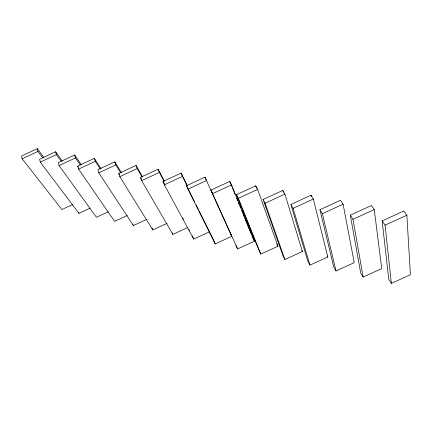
<?xml version="1.0" encoding="UTF-8"?>
<svg xmlns="http://www.w3.org/2000/svg" width="432" height="432" viewBox="0 0 432 432"><rect width="100%" height="100%" fill="white"/><g stroke="black" fill="none" stroke-linecap="round" stroke-linejoin="round"><path stroke-width="0.65" d="M43.686 157.221L37.325 148.635L21.6 155.979L22.14 158.798L61.895 209.542L72.619 204.568M22.14 158.798L37.935 151.421L37.325 148.635M62.278 161.071L55.663 151.756L39.647 159.224L40.279 162.113L78.899 213.354L89.802 208.3M40.279 162.113L56.371 154.607L55.663 151.756M81.432 164.954L74.666 154.991L58.347 162.594L59.076 165.548L96.46 217.285L108.292 211.81M59.076 165.548L75.47 157.912L74.666 154.991M127.246 215.509L114.604 221.351L78.57 169.112L77.733 166.088L94.37 158.344L100.942 168.518M78.57 169.112L95.288 161.336L100.402 169.236M121.446 172.676L114.815 161.827L97.853 169.711L98.804 172.811L133.369 225.558L146.842 219.332M98.804 172.811L115.852 164.889L120.739 172.87M167.168 223.268L152.777 229.905L119.815 176.656L118.746 173.475L136.048 165.44L142.744 177.098M119.815 176.656L137.203 168.583L141.896 176.731M164.419 180.976L158.107 169.193L140.449 177.385L141.653 180.646L172.87 234.409L187.526 227.653M141.653 180.646L159.403 172.417L164.187 181.332M209.25 231.903L193.676 239.069L164.365 184.799L163.021 181.451L181.051 173.102L187.304 185.728M164.365 184.799L182.488 176.407L186.948 185.409M186.516 185.684L204.925 177.163L206.518 180.56L188.006 189.119L186.516 185.684L194.605 201.971M237.605 248.913L210.978 190.091L229.792 181.397L231.552 184.891L254.41 241.202L237.605 248.913L236.018 245.516M231.552 184.891L212.636 193.622L210.978 190.091M236.482 194.681L255.717 185.814L257.656 189.4L277.954 246.262L260.815 254.113L259.087 250.625L236.482 194.681L238.313 198.315L260.815 254.113M238.313 198.315L257.656 189.4M263.088 199.476L282.766 190.415L284.893 194.108L302.405 251.516L284.915 259.513L283.036 255.933L263.088 199.476L265.108 203.218L284.915 259.513M265.108 203.218L284.893 194.108M290.876 204.482L311.008 195.226L313.346 199.028L327.812 256.975L309.96 265.129L307.919 261.446L290.876 204.482L293.101 208.332L309.96 265.129M188.006 189.119L215.244 243.902L231.725 236.326L204.925 177.163M293.101 208.332L313.346 199.028M319.923 209.714L340.535 200.254L343.1 204.169L354.24 262.651L336.01 270.961L333.796 267.181L319.923 209.714L322.364 213.683L336.01 270.961M322.364 213.683L343.1 204.169M350.309 215.185L371.428 205.513L374.242 209.552L381.748 268.558L363.123 277.042L360.72 273.148L350.309 215.185L352.993 219.283L363.123 277.042M352.993 219.283L374.242 209.552M382.142 220.919L403.79 211.021L406.868 215.19L410.4 274.72L391.37 283.365L388.762 279.364L382.142 220.919L385.079 225.148L391.37 283.365M385.079 225.148L406.868 215.19M37.935 151.421L42.719 157.858M56.371 154.607L61.052 161.179M77.733 166.088L78.489 167.189M75.47 157.912L80.368 165.1M118.746 173.475L119.453 174.62M327.202 255.933L327.812 256.975M140.789 177.962L141.458 179.123M301.844 250.501L302.405 251.516M163.021 181.451L164.938 184.999M182.785 218.101L183.422 219.283M188.838 229.333L189.475 230.515M276.745 243.956L277.954 246.262M253.022 238.399L254.41 241.202M196.106 204.989L198.504 209.817M199.103 211.021L213.484 239.987M230.191 233.048L231.725 236.326M213.786 240.586L215.244 243.902M181.051 173.102L182.488 176.407M192.343 235.834L193.676 239.069M229.792 181.397L232.065 186.98M232.567 188.222L235.089 194.422M236.601 198.142L237.611 200.626M238.367 202.484L239.377 204.968M239.879 206.204L240.64 208.067M241.645 210.546L242.406 212.409M242.908 213.651L244.166 216.751M244.674 217.993L251.483 234.733M251.986 235.975L252.742 237.838M158.107 169.193L159.403 172.417M172.26 232.832L172.87 234.409M136.048 165.44L137.203 168.583M255.717 185.814L256.624 188.347M152.113 228.058L152.777 229.905M114.815 161.827L115.852 164.889M132.97 224.354L133.369 225.558M282.766 190.415L283.354 192.337M94.37 158.344L95.288 161.336M78.608 212.225L78.899 213.354M311.008 195.226L311.337 196.533"/></g></svg>
